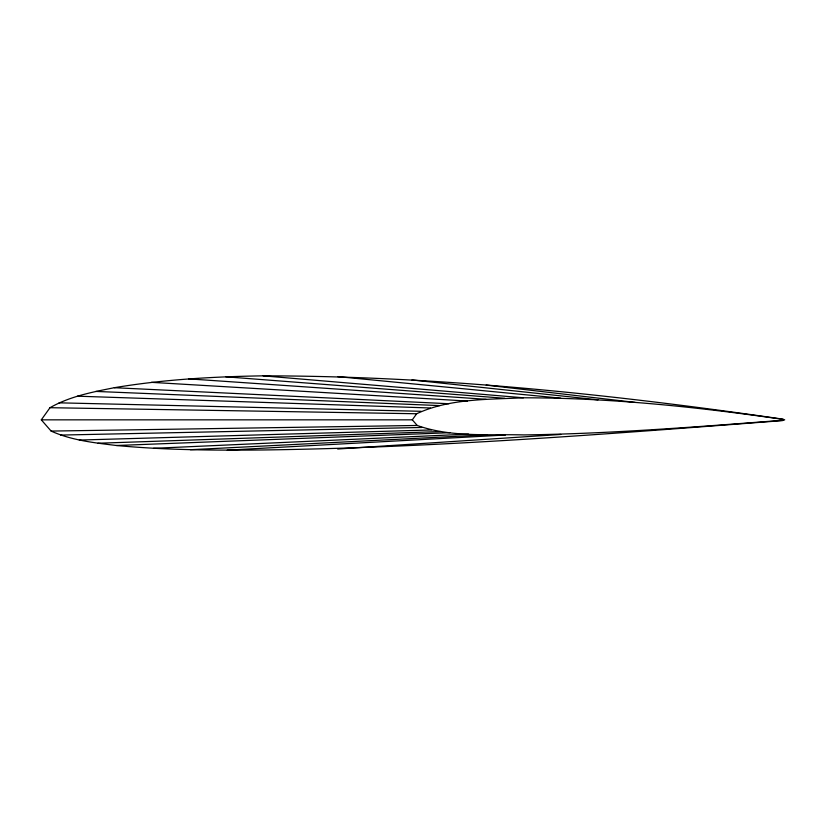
<?xml version="1.0" encoding="UTF-8"?>
<svg xmlns="http://www.w3.org/2000/svg" width="826" height="826" viewBox="0 0 826 826"><rect width="100%" height="100%" fill="white"/><g stroke="black" fill="none" stroke-linecap="round" stroke-linejoin="round"><path stroke-width="1.24" d="M41.3 419.845L50.004 407.703C69.663 396.439 92.326 392.082 114.318 387.704C163.476 379.475 213.335 376.635 263.122 375.84C436.985 375.975 610.352 394.167 782.263 419.071L784.7 419.825L782.263 420.63C609.764 433.815 437.088 447.599 264.052 449.964C214.832 450.469 165.52 450.108 116.476 445.503C94.36 442.798 71.614 440.382 51.129 431.079L41.3 419.845L412.308 419.835L417.233 425.462C451.202 437.522 488.414 434.011 523.89 434.92C610.569 433.733 697.072 426.835 783.482 420.227M412.308 419.835L416.665 413.754C449.726 398.369 487.732 399.608 523.426 397.791C610.517 397.853 697.361 406.97 783.482 419.443M337.679 449.014L560.771 434.445M227.233 450.16L505.45 435.023M190.383 449.716L486.989 434.796M153.471 448.332L468.497 434.104M116.476 445.503L449.964 432.69M97.922 443.242L440.671 431.554M79.306 440.051L431.348 429.954M60.577 435.075L421.962 427.465M51.129 431.079L417.233 425.462M50.004 407.703L416.665 413.754M59.069 402.83L421.208 411.307M77.386 396.181L430.387 407.982M95.816 391.421L439.618 405.597M114.318 387.704L448.879 403.738M151.416 382.345L467.464 401.044M188.607 378.866L486.101 399.309M225.849 376.811L504.758 398.277M263.122 375.84L523.426 397.791M337.679 376.604L560.771 398.173M411.967 379.95L597.983 399.846M486.184 385.081L635.163 402.417"/></g></svg>
